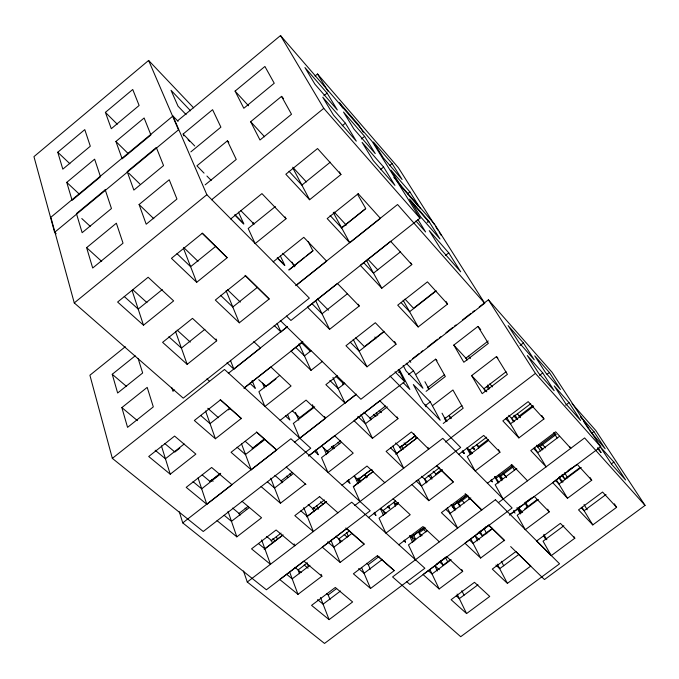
<?xml version="1.0" encoding="UTF-8"?>
<svg xmlns="http://www.w3.org/2000/svg" width="679" height="679" viewBox="0 0 679 679"><rect width="100%" height="100%" fill="white"/><g stroke="black" fill="none" stroke-linecap="round" stroke-linejoin="round"><path stroke-width="1.02" d="M193.659 107.868L148.616 60.448L33.95 156.645L54.609 232.32L56.179 233.737M57.766 152.232L84.782 129.621L90.307 146.214L62.816 169.156L57.766 152.232L69.895 163.741M105.389 112.366L132.736 89.484L139.127 105.483L111.297 128.704L105.389 112.366L117.272 124.215M66.754 182.371L94.627 159.175L100.5 176.778L72.11 200.322L66.754 182.371L79.435 194.253M115.905 141.47L144.126 117.985L150.916 134.968L122.169 158.81L115.905 141.47L128.314 153.717M172.941 116.016L50.857 217.28L74.266 302.919L183.237 398.157L309.352 298.132L206.849 194.712L172.941 116.016L178.093 121.346M177.626 120.786L280.512 35.563L372.253 141.622L420.012 218.205L290.918 320.463L286.402 316.032M54.609 232.32L178.492 129.85L148.616 60.448M183.95 135.902L183.135 134.026L212.586 109.692L220.896 127.151L190.867 151.867M235.07 91.113L264.912 66.466L274.24 83.237L243.82 108.284L235.07 91.113L248.531 105.78M86.615 247.657L116.364 223.204L123.035 243.175L92.692 268.01L86.615 247.657L101.706 261.407M139.085 204.532L169.232 179.757L176.947 199.04L146.197 224.214L139.085 204.532L153.827 218.74M228.806 142.301L227.397 140.816L196.918 165.829L204.065 173.128M281.547 96.367L291.503 114.259L259.989 140.018L250.661 121.719L281.547 96.367L283.61 98.667M315.048 75.997L317.5 73.986L398.412 167.747L434.56 224.834M205.16 184.849L236.25 159.429L227.397 140.816M323.917 95.714L327.1 93.116L304.93 67.544L314.929 84.196L337.353 109.99L327.1 93.116M74.266 302.919L206.849 194.712M211.585 199.796L323.764 108.368L280.512 35.563M342.191 125.776L345.373 123.196L322.746 97.224L333.397 114.98L356.297 141.164L345.373 123.196M230.665 218.977L261.941 193.617L286.012 218.748L255.109 243.634L248.2 228.483L275.351 206.552M162.289 289.585L138.193 309.081L124.24 296.485M215.846 246.273L190.612 266.686L176.99 253.657M330.3 162.162L301.883 185.121L289.042 171.286M361.355 138.983L364.598 136.369L343.498 112.035L353.937 129.069L375.258 153.598L364.598 136.369M143.481 325.216L173.646 300.89L148.132 277.253L117.611 302.036L143.481 325.216L132.082 290.459M196.681 282.32L227.253 257.672L202.376 233.22L171.439 258.334L196.681 282.32L183.602 248.616M125.301 346.714L89.9 375.232L112.341 458.367L203.242 531.487L310.744 448.225L224.511 369.461L112.341 458.367M340.934 174.528L317.543 148.54L285.834 174.248L309.616 199.745L340.934 174.528L339.398 171.838M138.083 358.385L142.666 372.983L117.645 393.005L112.239 374.273L135.214 355.813M380.367 169.657L383.601 167.059L362.102 142.386L373.204 160.516L394.932 185.375L383.601 167.059M389.593 165.557L392.072 163.571L373.433 142.021L383.287 157.8L402.095 179.494L392.072 163.571M273.17 261.856L303.793 237.319L326.633 261.169L296.367 285.256M204.88 329.332L181.412 348.098L168.859 336.776M257.392 287.353L232.795 307.018L220.548 295.306M288.847 269.911L312.832 250.755L308.181 241.563M341.282 228.042L365.743 208.504L357.527 194.279M289.067 269.919L304.812 257.349M306.467 256.025L313.095 250.729M365.336 209.013L341.656 227.923L330.113 215.498M121.855 407.595L147.19 387.378L153.31 406.882L127.559 427.354L121.855 407.595L137.413 420.632M216.72 340.799L192.496 318.358L162.595 342.343L187.158 364.36L216.72 340.799L215.998 338.923M239.288 322.814L269.24 298.947L245.628 275.742L215.328 300.05L239.288 322.814L226.082 290.688M407.468 193.855L409.912 191.911L390.977 170.106L401.391 186.793L418.459 206.382M295.662 285.638L397.563 204.523L484.687 303.241L360.905 399.26L280.3 320.564M174.588 389.967L172.958 391.265L171.668 387.403M228.322 373.365L287.259 326.709M226.998 362.815L233.873 369.13L260.541 348.013L253.751 341.588M274.172 325.394L280.885 331.912L287.429 326.735M427.133 222.415L428.755 221.133L409.522 199.091L420.581 216.788L439.992 238.966L428.755 221.133M347.173 293.939L322.033 313.8L311.805 303.488M400.593 251.739L373.501 273.145L363.545 262.501M244.389 387.768L270.819 366.932L291.062 385.986L264.895 406.492L258.92 391.707L279.756 375.326M302.325 342.089L290.977 351.035L311.016 370.335L322.584 361.262M243.905 388.303L302.876 341.817M359.208 306.025L337.429 283.44L307.468 307.171L329.595 329.34L359.208 306.025L358.266 304.226M411.805 264.615L390.646 241.283L360.294 265.328L381.81 288.227L411.805 264.615L410.77 262.875M184.204 443.973L165.43 458.758L155.16 450.245M229.858 408.028L210.049 423.637L200.763 415.531M179.85 448.14L174.91 452.036L164.734 443.514M228.483 409.861L230.147 408.554M310.982 350.763L304.455 355.906L295.62 347.342M267.815 385.299L275.946 378.899M445.551 255.414L448.76 252.894L429.221 230.614L440.951 249.388L460.676 271.795L448.76 252.894M170.234 474.214L195.866 454.098L174.596 436.079L148.709 456.509L170.234 474.214L161.424 445.874M215.413 438.753L241.334 418.408L220.522 399.829L194.338 420.496L215.413 438.753L205.567 411.024M384.068 331.293L364.394 346.663L355.652 337.803M435.918 290.756L413.519 308.258L405.007 299.116M383.677 331.997L359.149 351.17L350.194 342.157M436.088 291.019L409.598 311.729L401.196 302.741M280.104 420.386L306.068 400.118L325.428 418.34L299.728 438.303L293.472 423.467M337.353 375.682L325.869 384.654L345.025 403.114L356.399 394.287M210.049 481.445L219.767 473.874M252.087 448.658L264.36 439.075L252.961 448.106L245.229 441.299M220.641 473.322L210.108 481.538L202.215 474.927M220.675 473.866L201.68 488.829L193.04 481.657M245.323 454.641L265.022 439.423M298.887 418.239L313.808 406.746M342.572 384.195L344.245 382.888M293.26 423.492L314.759 406.882M337.998 388.634L344.83 383.448M396.035 344.211L375.317 322.729L345.959 345.73L367.008 366.821L396.035 344.211L394.575 341.495M447.571 304.065L427.447 281.87L397.716 305.168L418.179 326.955L447.571 304.065L445.976 301.417M182.736 522.881L290.918 438.761L370.199 510.752L266.389 589.779L182.736 522.881L179.307 511.788M206.806 504.302L231.997 484.713L211.644 467.466L186.207 487.352L206.806 504.302L198.064 477.906M251.213 469.775L276.684 449.973L256.772 432.192L231.047 452.299L251.213 469.775L241.546 443.922M294.406 442.292L356.28 394.236M412.739 358.512L419.393 353.352M421.056 352.062L422.711 350.771M427.702 346.901L437.683 339.161M439.347 337.87L441.011 336.58M445.993 332.71L452.647 327.55M454.31 326.26L455.974 324.969M462.628 319.809L470.937 313.358M472.601 312.068L474.265 310.778M479.255 306.908L488.405 299.812L552.095 372.338L600.728 446.782L509.326 515.149M398.548 372.398L400.186 371.124L398.717 369.614M408.563 374.57L413.494 370.751L406.229 363.257M309.14 455.448L334.62 435.731L353.207 453.131L327.982 472.55L321.54 457.646L341.478 442.25M308.436 456.127L404.709 381.64L398.276 369.452M415.828 374.477L435.595 359.183L437.03 360.702M477.923 326.438L488.354 343.379L463.842 362.263L453.801 345.102L477.923 326.438L480.732 329.553M248.09 506.415L239.033 513.426L239.738 515.429M291.962 472.491L281.14 480.859L281.904 482.82M249.405 507.476L231.48 521.328L224.121 515.259M293.506 473.382L274.562 488.031L267.356 481.776M327.032 451.17L340.468 440.798M385.528 405.983L369.945 418.018L370.853 419.902M387.293 406.865L365.463 423.721L357.85 416.397M427.388 387.853L444.558 374.621M488.209 340.968L465.904 358.164L466.974 359.972M217.051 520.657L236.835 536.843L261.576 517.78L242.03 501.314M261.076 486.563L280.444 503.241L305.448 483.974M426.106 391.342L445.348 376.514L435.595 359.183M397.945 418.688L379.807 400.771L354.048 420.7L372.448 438.32L397.945 418.688L397.037 416.881M425.419 405.575L430.265 401.849L413.316 384.535L423.093 402.885L440.187 420.242L430.265 401.849M432.481 405.702L452.935 389.984L463.188 408.198L443.234 423.467M496.459 356.551L507.417 374.367L482.209 393.65L471.65 375.606L496.459 356.551L497.877 358.122M319.648 496.57L294.822 515.624L313.384 531.623L303.725 507.612M520.089 345.475L523.382 342.954L508.121 325.623L518.917 342.437L534.271 359.828L523.382 342.954M341.97 485.247L367.008 466.049L384.823 482.718M270.972 540.815L281.038 533.1M312.255 509.157L324.426 499.948M264.173 549.303L282.396 535.341M306.543 516.829L326.624 501.433M283.126 534.899L264.895 548.878L258.614 543.701M326.531 501.637L307.264 516.405L300.848 510.837M357.315 480.138L371.337 469.401M399.515 447.809L415.353 435.68M359.318 482.599L358.02 479.722L371.226 469.605M401.62 450.211L400.22 447.393L415.242 435.884M353.318 486.631L372.898 471.642L372.016 469.741M395.679 454.2L416.286 438.413L413.901 433.762M372.966 471.71L353.369 486.724L360.031 501.645M417.178 437.862L396.544 453.657L390.45 447.792M444.321 419.036L461.966 405.533M506.076 371.769L483.906 388.736L485.51 391.443M247.266 582.013L351.714 502.214L424.876 568.247L324.52 643.437L247.266 582.013L243.506 571.022M354.786 505.524L442.81 438.337L512.119 507.985L409.912 584.5L406.746 581.708M445.39 442.054L535.417 373.399L488.405 299.812M539.499 375.411L542.733 372.949L527.311 355.516L538.651 373.195L554.174 390.671L542.733 372.949M546.968 374.358L549.396 372.508L534.721 355.838L545.678 372.754L560.43 389.466L549.396 372.508M307.154 563.044L298.081 569.953L299.524 573.755M349.643 530.723L338.804 538.965L340.366 542.699M368.307 517.729L460.676 447.478L390.009 376.013M309.913 565.361L292.191 578.831L286.674 574.307M351.934 533.414L333.83 547.181L327.66 541.859M395.628 501.034L383.024 510.616L384.798 514.478M439.254 467.882L424.494 479.094L426.395 482.871M458.673 454.455L483.737 435.409L499.956 452.222L475.13 470.997L467.288 456.602L488.541 440.476M395.119 505.151L398.454 502.613M435.714 474.307L441.613 469.826M397.996 503.071L396.324 504.336L394.058 502.239M441.995 469.647L436.088 474.137L433.134 471.26M398.14 503.699L379.052 518.196L385.859 533.159L410.218 514.724L393.073 498.776M442.428 470.063L421.464 485.986L416.1 480.851M486.639 437.183L469.282 450.364L471.319 454.081M530.723 403.708L511.516 418.289L513.689 421.922M478.457 446.909L488.286 439.449M518.917 416.202L532.981 405.533M533.626 406.263L510.506 423.806L505.431 418.4M321.897 576.233L303.861 561.134L279.731 579.501L297.988 594.346L321.897 576.233L321.133 574.315M340.12 562.424L364.275 544.125L346.638 528.568L322.253 547.13L340.12 562.424L330.996 540.323M411.822 484.517L428.78 500.669L453.394 482.031L436.673 465.616M543.955 418.943L528.177 401.645L502.842 420.895L518.875 437.913L543.955 418.943L541.791 415.463M565.683 405.159L569.01 402.639L580.596 420.437L565.7 403.657L554.2 385.901L569.01 402.639M330.053 599.633L328.186 594.906L336.614 588.54M370.293 569.299L368.281 564.639L378.941 556.585M398.768 544.813L422.949 526.573L439.406 541.876M411.185 537.199L424.4 527.227M451.993 506.424L467.016 495.093M413.876 541.477L411.712 536.902L424.12 527.549M454.837 510.616L452.528 506.127L466.728 495.415M340.519 591.01L323.085 604.157L317.543 599.616M382.506 559.343L364.054 573.263L358.631 568.578M420.844 536.571L419.087 532.905L425.665 527.939M468.162 495.899L458.206 503.411L460.073 507.018M487.369 483.287L512 464.716L527.566 480.859M495.976 478.322L512.509 465.964M537.378 447.121L555.422 433.525M427.346 530.579L408.469 544.914L415.455 559.869M449.498 513.893L470.81 497.936M502.324 480.045L500.33 476.497L512.874 467.05M556.169 434.433L540.119 446.519L542.232 449.999M516.795 468.476L495.178 484.755L503.164 499.167M559.504 436.317L537.666 452.766L533.49 448.31M329.103 619.63L352.622 601.95L335.299 587.454L311.559 605.371L329.103 619.63L320.505 597.528M370.547 588.481L394.304 570.615L377.371 555.685L353.394 573.789L370.547 588.481L361.669 567.669M498.454 502.596L584.619 437.938L645.05 505.405L544.456 579.543L510.667 546.578M591.468 433.499L593.93 431.649L605.15 448.76L589.779 430.775M484.781 527.727L486.478 526.454M436.402 564.241L445.679 557.298M477.312 533.618L483.881 528.703M485.519 527.473L488.804 525.011M521.022 513.307L518.035 508.002L520.513 506.127M526.31 501.798L531.275 498.08M562.025 482.659L558.868 477.439L560.54 476.191M568.06 470.564L571.404 468.06M510.048 514.504L534.237 496.408L549.243 511.864L525.274 529.713L517.203 515.268L538.354 499.464M439.288 561.703L443.09 565.183L450.525 559.623M478.703 532.175L482.413 535.756L492.436 528.279M451.17 559.708L432.048 574.001L428.245 570.564M492.368 528.899L473.059 543.336L469.342 539.797M524.731 508.86L537.344 499.43M561.923 475.937L564.741 478.941L580.036 467.534M581.232 467.424L558.953 484.068L555.439 480.35M462.688 571.421L446.833 556.755L423.076 574.544L439.152 588.965L462.688 571.421L461.771 569.571M480.639 558.045L504.412 540.323L488.939 525.232L464.945 543.2L480.639 558.045L470.742 538.829M611.329 463.927L613.858 462.043L625.605 479.968L611.804 464.512L600.109 446.604L613.858 462.043M591.723 480.223L577.133 464.326L552.689 482.608L567.508 498.259L591.723 480.223L590.068 477.592M477.991 584.78L459.327 598.632L456.254 595.856M518.688 554.565L499.685 568.671L495.933 565.098M563.867 525.767L543.056 541.205L550.728 554.743M605.991 494.524L584.127 510.735L581.292 507.731M466.575 613.57L489.737 596.425L474.485 582.327L451.111 599.693L466.575 613.57L457.103 594.057M507.391 583.363L530.783 566.057L515.913 551.543L492.3 569.087L507.391 583.363L497.325 564.173M574.816 538.218L551.238 555.643L536.597 541.027L560.396 523.356L574.816 538.218L573.755 536.427M616.6 507.323L602.57 492.046L578.533 509.887L592.784 524.926L616.6 507.323L614.368 503.81M294.932 567.347L301.221 572.567M326.582 593.573L328.186 594.906M232.617 508.079L240.655 514.784M266.643 536.435L271.532 540.509L272.635 543.497M272.729 538.744L275.165 540.773M304.158 564.979L308.054 568.23M211.5 479.951L213.104 481.301M245.094 508.155L246.706 509.513M112.239 374.273L126.625 386.538M335.732 536.291L341.877 541.647M366.702 563.273L368.281 564.639M237.081 447.232L245.543 454.616M313.409 507.527L315.786 509.615M344.177 534.509L347.232 537.191M274.859 475.359L282.727 482.251M308.173 504.548L312.96 508.741L314.156 511.669M207.757 408.283L218.485 417.729M345.84 527.973L364.029 544.023M377.482 555.889L394.092 570.538M286.479 476.14L288.057 477.524M320.386 501.806L323.408 504.489M286.224 467.033L305.949 484.543M319.368 496.442L337.972 512.84M220.217 399.685L241.486 418.671M256.45 432.031L276.141 449.608M206.925 378.907L209.293 381.038M132.991 289.899L146.978 302.639M177.16 330.147L190.273 342.097M439.305 569.689L434.721 565.514L437.361 571.005M373.56 513.205L375.911 515.344M403.929 540.671L405.448 542.173M314.53 451.238L318.426 454.794M347.079 480.842L350.075 483.584L348.369 479.756M411.644 536.376L415.404 539.822M380.707 508.376L386.02 513.366M410.184 535.502L411.712 536.902M249.864 383.236L255.16 388.252M285.375 415.879L289.891 420.029L287.497 414.317M419.087 532.905L422.109 535.689M357.612 478.89L360.719 481.751L358.962 477.889M387.599 506.526L389.839 508.588L388.558 505.838M358.419 479.764L360.736 481.903M387.378 506.441L388.931 507.875M321.685 446.247L328.356 452.265M328.585 452.613L327.04 451.187L327.881 453.105M354.132 476.149L358.02 479.722M258.724 379.663L266.185 386.58M292.233 410.719L299.762 417.695M81.786 218.536L90.197 226.311M367.322 477.286L364.996 475.13L366.261 477.872M423.076 529.06L426.072 531.844M364.343 474.655L366.558 476.709M331.386 446.672L333.695 448.811M266.414 386.657L262.544 383.066L264.487 387.811M331.573 446.977L333.109 448.403M337.981 442.275L339.517 443.71M445.772 509.25L450.185 513.477M479.323 539.754L474.842 535.459L477.651 540.866M421.574 476.276L427.422 481.912M451.034 504.684L452.528 506.127M183.627 247.453L198.039 261.339M227.516 289.755L240.315 302.096M452.426 506.857L455.363 509.691M456.687 501.934L460.413 505.558M363.969 412.229L371.455 419.486M395.662 442.971L400.22 447.393M428.118 475.453L431.929 479.136M329.841 380.503L338.21 388.609M128.671 173.069L139.891 184.009M488.88 525.334L504.658 540.722M301.145 342.369L310.634 351.629M336.097 376.463L343.455 383.643M404.098 442.937L406.984 445.755M373.73 414.385L375.979 416.583M461.533 500.05L464.47 502.91M202.138 233.203L226.964 257.604M245.026 275.351L269.096 299.023M481.869 509.988L465.819 494.227L441.384 512.662L457.671 528.16L447.308 507.816M436.631 465.743L453.131 481.937M465.132 493.718L481.632 509.921M379.188 410.447L381.428 412.645M513.596 511.643L515.038 513.095M462.178 451.263L464.326 453.436L462.815 450.661M490.9 480.265L492.343 481.717L491.316 479.866M462.823 452.095L464.309 453.597M490.883 480.426L492.317 481.869M518.281 508.079L522.652 512.492M518.035 508.002L521.659 511.66M235.002 215.099L243.795 224.019M277.202 257.893L284.62 265.404M317.475 299.108L328.424 310.193M403.173 382.642L409.861 389.44L400.186 371.124M467.11 447.987L472.1 453.054M467.152 448.199L472.261 453.402M495.059 476.548L498.98 482.438M234.875 214.742L243.727 223.722L238.473 212.145M277.618 258.079L284.841 265.404L280.427 256.093M254.209 224.045L252.732 222.542L253.59 224.393M206.925 176.039L211.211 180.419M240.85 210.643L253.36 223.408M282.676 253.318L295.085 265.99M445.348 419.758L446.824 421.26L444.804 417.551M472.363 447.308L474.485 449.481L473.025 446.833M445.348 419.936L446.816 421.43M472.117 447.24L474.341 449.498M499.133 475.105L502.732 478.771M500.33 476.497L502.485 478.695M395.042 371.812L404.709 381.64M502.842 473.322L506.517 477.082M503.665 474.324L506.517 477.252M451.433 418.205L449.218 415.938L450.746 418.722M476.828 444.422L478.984 446.629M183.135 134.026L194.754 146.002M188.075 139.73L189.543 141.249M409.352 360.753L410.82 362.263M186.105 114.624L178.034 106.196L171.032 90.307L190.587 110.821M558.868 477.439L563.103 481.946M538.685 444.974L542.92 449.523M471.65 375.606L486.784 391.808M508.749 415.327L514.283 421.252M536.648 445.203L540.679 451.043M542.063 444.125L545.543 447.868M486.775 386.894L488.922 389.203M513.604 415.718L517.211 419.588M367.857 259.2L377.796 269.877M453.801 345.102L467.33 359.7M489.771 383.907L492.513 386.86M517.347 413.647L520.487 417.653M468.323 356.169L470.445 358.461M250.661 121.719L264.589 136.785M292.742 167.221L306.356 181.947M334.187 212.043L346.273 225.114M597.707 448.734L601.127 452.562L597.8 447.444M535.417 373.399L600.728 446.782M572.058 403.632L595.738 430.435L645.05 505.405M580.978 417.025L593.93 431.649M415.947 220.981L425.623 231.972L417.891 219.521M323.764 108.368L420.012 218.205M410.294 200.704L429.103 222.245M393.854 177.423L434.645 224.274L484.687 303.241M580.851 417.11L582.523 419.673M583.643 421.379L588.659 429.069M435.689 226.616L437.955 230.181M439.084 231.963L441.342 235.537M409.912 191.911L420.505 208.733M569.723 446.655L570.818 448.395L555.677 431.793L530.783 450.559L546.171 466.897L534.39 447.317M553.741 432.616L557.103 438.014M363.307 132.278L358.987 125.309L339.508 102.784L342.683 107.944M564.529 472.694L567.737 477.931M584.042 504.539L587.233 509.751M562.085 474.587L564.741 478.941M582.005 507.255L592.784 524.926M317.5 73.986L327.949 91.13M556.33 479.722L567.508 498.259M515.005 415.081L517.61 419.41M487.48 385.027L489.635 388.651M506.738 417.466L518.875 437.913M547.673 509.182L549.243 511.864M511.245 464.657L514.41 470.165M498.428 449.557L499.956 452.222M525.359 502.002L527.88 506.441M543.82 534.398L546.841 539.712M524.697 502.553L527.303 507.128M543.429 535.459L545.509 539.109M403.114 300.228L418.179 326.955M498.683 475.41L501.671 480.732M516.863 507.799L520.335 513.986M476.658 444.389L478.712 448.072M494.643 476.65L498.242 483.1M513.494 510.591L514.478 512.365M366.422 260.286L381.81 288.227M466.906 448.191L470.462 454.667M333.304 212.578L349.235 241.843M424.918 381.717L428.95 389.126M442.046 413.214L446.578 421.549M413.494 370.751L422.932 388.244L406.084 370.963L403.148 365.455M425.003 404.964L425.996 406.814M467.78 496.179L469.265 498.989M483.932 528.364L486.792 533.779M501.348 561.312L503.725 565.811M293.014 168.316L309.616 199.745M480.053 531.241L482.413 535.756M374.91 337.013L375.86 338.829M427.863 447.351L428.797 449.159L411.415 431.988L386.105 451.399L403.733 468.289L392.852 446.145M453.309 504.989L455.634 509.496M430.24 474.315L432.073 477.914M353.207 339.339L367.008 366.821M401.34 445.594L403.224 449.371M418.179 479.374L428.78 500.669M285.095 216.89L286.012 218.748M376.327 412.509L377.711 415.327M445.407 557.204L447.656 561.788M461.822 590.696L464.054 595.262M315.599 300.559L329.595 329.34M440.858 560.599L443.09 565.183M291.97 262.06L294.253 266.805M360.982 414.351L372.448 438.32M413.528 534.993L415.709 539.576M429.875 569.426L439.152 588.965M393.778 502.282L395.577 506.101M409.556 535.739L412.705 542.436M332.965 377.448L345.025 403.114M404.548 540.128L405.439 542.046M380.393 508.647L383.482 515.378M298.981 343.871L311.016 370.335M374.587 512.322L375.894 515.208M354.54 476.03L358.02 483.745M324.604 416.507L325.428 418.34M333.1 445.441L334.382 448.318M277.083 323.331L280.885 331.912M312.45 404.735L313.706 407.561M323.696 447.97L326.624 454.675M316.049 449.583L318.103 454.37M295.45 412.374L298.752 420.123M346.74 532.667L348.327 536.393M316.677 505.634L318.213 509.36M290.026 473.586L290.816 475.538M252.121 380.537L255.168 388.108M230.436 360.328L233.873 369.13M307.027 562.891L308.504 566.685M270.785 478.254L280.444 503.241M294.1 543.871L294.839 545.789L276.098 530.002L251.536 548.861L270.514 564.376L261.644 539.915M276.37 536.546L277.431 539.389M289.704 572.193L297.988 594.346M175.471 331.293L187.158 364.36M228.042 511.372L236.835 536.843M105.211 189.78L76.438 213.579L82.142 232.693L111.466 208.529L105.211 189.78M156.323 147.496L127.177 171.609L133.856 190.078L163.563 165.591L156.323 147.496M358.215 193.719L327.176 218.579L349.744 242.776L380.41 218.366L358.215 193.719M495.407 499.71L392.581 576.946L460.718 636.698L559.555 563.791L495.407 499.71"/></g></svg>
